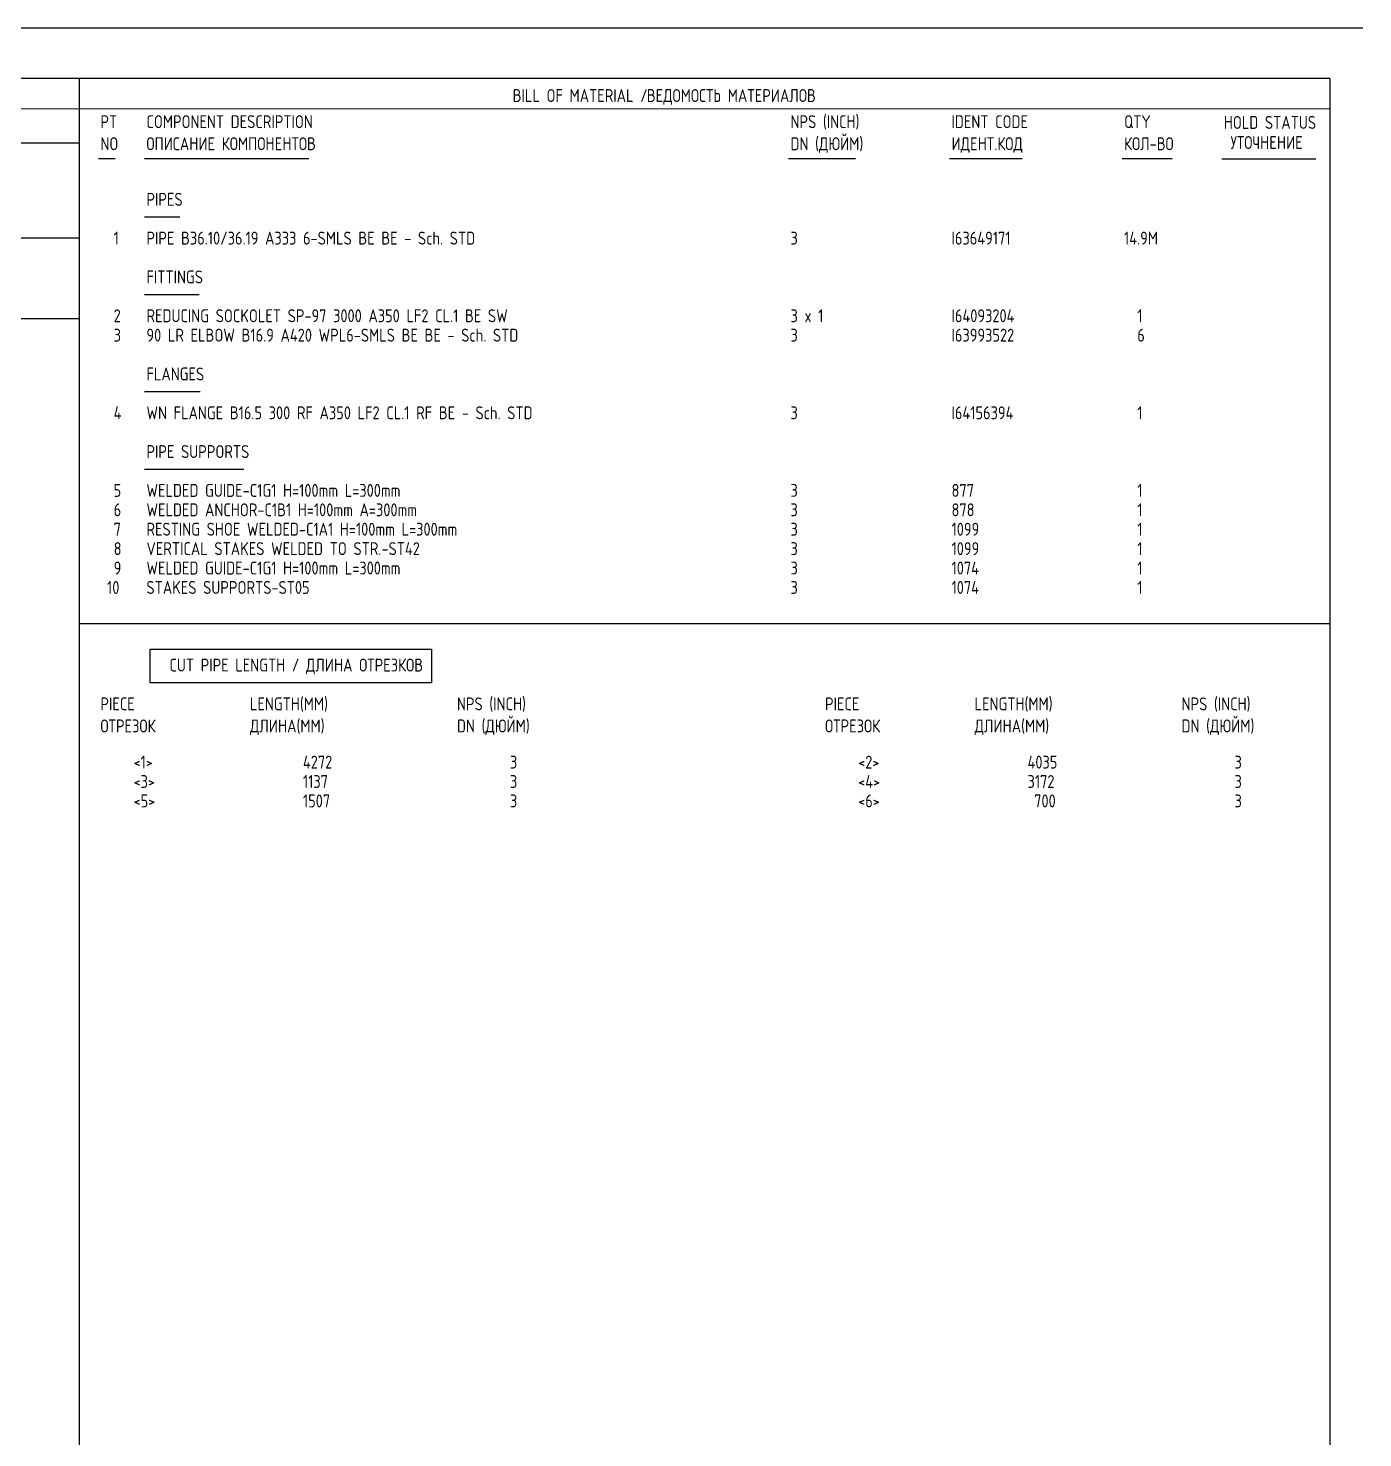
# Model space of a CAD drawing. Extents: x -1005 to 594, y -998 to 420.
# Drawn here: x 395.1 to 594, y 210 to 420 of the extents above; entities that cross this region are included whole.
import ezdxf

# ---------------------------------------------------------------- set-up
doc = ezdxf.new("R2010")
doc.units = 0
doc.styles.add('TTFN17', font='GOST type A')

msp = doc.modelspace()

# ---------------------------------------------------------------- linework, layer by layer
at = {"layer": 'GT_1', "flags": 128}
for points in [[(594, 420), (0, 420)], [(589.1, 412.5), (25.4, 412.5)], [(402.7, 412.5), (402.7, 7.5)], [(589.1, 412.5), (589.1, 7.5)], [(589.1, 408), (162.7, 407.9)], [(190.3, 402.9), (402.7, 402.9)], [(408.046, 400.531), (405.557, 400.531)], [(436.894, 400.531), (412.414, 400.531)], [(518.373, 400.531), (508.414, 400.531)], [(543.202, 400.531), (532.414, 400.531)], [(565.597, 400.531), (558.129, 400.531)], [(587, 400.5), (573, 400.5)], [(417.669, 391.854), (412.414, 391.854)], [(402.7, 388.7), (226.9, 388.7)], [(420.573, 380.289), (412.414, 380.289)], [(402.7, 376.7), (25.4, 376.7)], [(420.713, 365.833), (412.414, 365.833)], [(427.211, 354.269), (412.414, 354.269)], [(402.7, 331.299), (589, 331.299)], [(413.271, 327.514), (455.204, 327.514), (455.204, 322.466), (413.271, 322.466), (413.271, 327.514)]]:
    msp.add_lwpolyline(points, dxfattribs=at)

# ---------------------------------------------------------------- texts
at = {"layer": 'GT_1', "style": 'TTFN17'}
for s, p in [('BILL OF MATERIAL /', (467.289, 409)), ('ВЕДОМОСТЬ МАТЕРИАЛОВ', (487.289, 409)), ('PT', (405.846, 405.109)), ('COMPONENT DESCRIPTION', (412.703, 405.109)), ('NPS (INCH)', (508.703, 405.109)), ('IDENT CODE', (532.703, 405.109)), ('QTY', (558.417, 405.109)), ('HOLD STATUS', (573.289, 405)), ('NO', (405.846, 401.822)), ('ОПИСАНИЕ КОМПОНЕНТОВ', (412.703, 401.822)), ('DN (ДЮЙМ)', (508.703, 401.822)), ('ИДЕНТ.КОД', (532.703, 401.822)), ('КОЛ-ВО', (558.417, 401.822)), ('УТОЧНЕНИЕ', (574.289, 402)), ('PIPES', (412.703, 393.544)), ('  1', (405.846, 387.762)), ('PIPE B36.10/36.19 A333 6-SMLS BE BE - Sch. STD', (412.703, 387.762)), ('3', (508.703, 387.762)), ('I63649171', (532.703, 387.762)), ('14.9M', (558.417, 387.762)), ('FITTINGS', (412.703, 381.98)), ('  2', (405.846, 376.197)), ('REDUCING SOCKOLET SP-97 3000 A350 LF2 CL.1 BE SW', (412.703, 376.197)), ('3 x 1', (508.703, 376.197)), ('I64093204', (532.703, 376.197)), ('  1', (558.417, 376.197)), ('  3', (405.846, 373.306)), ('90 LR ELBOW B16.9 A420 WPL6-SMLS BE BE - Sch. STD', (412.703, 373.306)), ('3', (508.703, 373.306)), ('I63993522', (532.703, 373.306)), ('  6', (558.417, 373.306)), ('FLANGES', (412.703, 367.524)), ('  4', (405.846, 361.741)), ('WN FLANGE B16.5 300 RF A350 LF2 CL.1 RF BE - Sch. STD', (412.703, 361.741)), ('3', (508.703, 361.741)), ('I64156394', (532.703, 361.741)), ('  1', (558.417, 361.741)), ('PIPE SUPPORTS', (412.703, 355.959)), ('  5', (405.846, 350.177)), ('WELDED GUIDE-C1G1 H=100mm L=300mm', (412.703, 350.177)), ('3', (508.703, 350.177)), ('877', (532.703, 350.177)), ('  1', (558.417, 350.177)), ('  6', (405.846, 347.286)), ('WELDED ANCHOR-C1B1 H=100mm A=300mm', (412.703, 347.286)), ('3', (508.703, 347.286)), ('878', (532.703, 347.286)), ('  1', (558.417, 347.286)), ('  7', (405.846, 344.395)), ('RESTING SHOE WELDED-C1A1 H=100mm L=300mm', (412.703, 344.395)), ('3', (508.703, 344.395)), ('1099', (532.703, 344.395)), ('  1', (558.417, 344.395)), ('  8', (405.846, 341.503)), ('VERTICAL STAKES WELDED TO STR.-ST42', (412.703, 341.503)), ('3', (508.703, 341.503)), ('1099', (532.703, 341.503)), ('  1', (558.417, 341.503)), ('  9', (405.846, 338.612)), ('WELDED GUIDE-C1G1 H=100mm L=300mm', (412.703, 338.612)), ('3', (508.703, 338.612)), ('1074', (532.703, 338.612)), ('  1', (558.417, 338.612)), (' 10', (405.846, 335.721)), ('STAKES SUPPORTS-ST05', (412.703, 335.721)), ('3', (508.703, 335.721)), ('1074', (532.703, 335.721)), ('  1', (558.417, 335.721)), ('CUT PIPE LENGTH / ДЛИНА ОТРЕЗКОВ', (416.132, 324.156)), ('PIECE', (405.846, 318.374)), ('LENGTH(MM)', (428.132, 318.374)), ('NPS (INCH)', (458.989, 318.374)), ('PIECE', (513.846, 318.374)), ('LENGTH(MM)', (536.132, 318.374)), ('NPS (INCH)', (566.989, 318.374)), ('ДЛИНА(MM)', (428.132, 315.087)), ('DN (ДЮЙМ)', (458.989, 315.087)), ('ДЛИНА(MM)', (536.132, 315.087)), ('DN (ДЮЙМ)', (566.989, 315.087)), ('ОТРЕЗОК', (405.846, 315.087)), ('ОТРЕЗОК', (513.846, 315.087)), ('     <1>', (405.846, 309.701)), ('        4272', (428.132, 309.701)), ('        3', (458.989, 309.701)), ('     <2>', (513.846, 309.701)), ('        4035', (536.132, 309.701)), ('        3', (566.989, 309.701)), ('     <3>', (405.846, 306.81)), ('        1137', (428.132, 306.81)), ('        3', (458.989, 306.81)), ('     <4>', (513.846, 306.81)), ('        3172', (536.132, 306.81)), ('        3', (566.989, 306.81)), ('     <5>', (405.846, 303.918)), ('        1507', (428.132, 303.918)), ('        3', (458.989, 303.918)), ('     <6>', (513.846, 303.918)), ('         700', (536.132, 303.918)), ('        3', (566.989, 303.918))]:
    msp.add_text(s, height=1.925, dxfattribs=at).set_placement(p)

doc.saveas('drawing.dxf')
